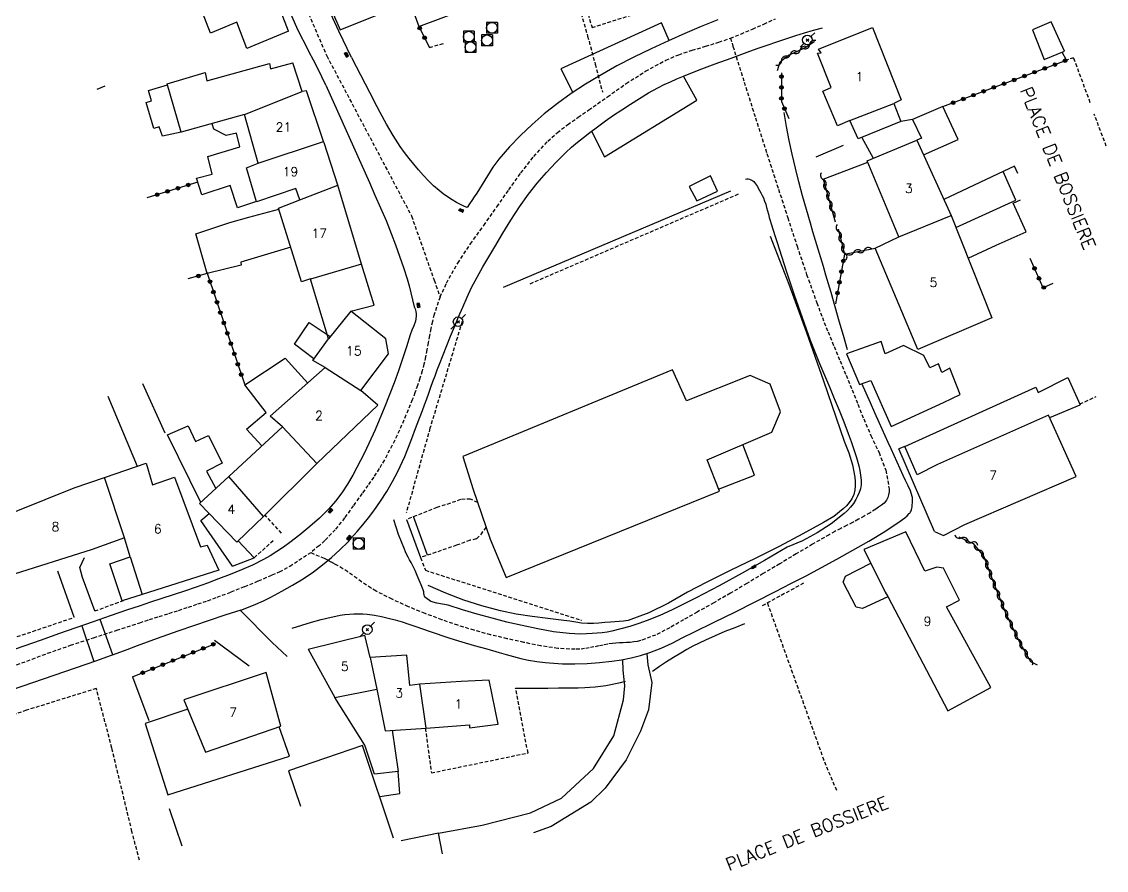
# Model space of a CAD drawing. Header units: millimetres. Extents: x 173000 to 174000, y 134000 to 135000.
# Drawn here: x 173211.9 to 173361.4, y 134170.4 to 134287.3 of the extents above; entities that cross this region are included whole.
import ezdxf
from ezdxf.enums import TextEntityAlignment as Align

# ---------------------------------------------------------------- set-up
doc = ezdxf.new("R2010")
doc.units = ezdxf.units.MM
doc.linetypes.add('DASHED', pattern=[0.75, 0.5, -0.25])
doc.layers.get('0').update_dxf_attribs({"linetype": 'CONTINUOUS'})
for name, color, linetype in [('W0001', 6, 'DASHED'), ('W0008', 7, 'CONTINUOUS'), ('W0014', 7, 'CONTINUOUS'), ('W0017', 7, 'CONTINUOUS'), ('W0020', 2, 'CONTINUOUS'), ('W0021', 2, 'CONTINUOUS'), ('W0070', 7, 'DASHED'), ('W0101', 7, 'CONTINUOUS'), ('W0104', 1, 'CONTINUOUS'), ('W0105', 7, 'CONTINUOUS'), ('W0112', 1, 'DASHED'), ('W0300', 7, 'CONTINUOUS'), ('W0303', 7, 'CONTINUOUS'), ('W0310', 3, 'CONTINUOUS'), ('W0323', 7, 'CONTINUOUS'), ('W0401', 7, 'CONTINUOUS'), ('W0420', 7, 'CONTINUOUS'), ('W0439', 7, 'CONTINUOUS'), ('W0473', 7, 'CONTINUOUS'), ('W0989', 7, 'CONTINUOUS'), ('W0991', 7, 'CONTINUOUS'), ('W1102', 7, 'CONTINUOUS')]:
    doc.layers.add(name, color=color, linetype=linetype)
doc.styles.get("Standard").update_dxf_attribs({"font": 'romans.shx', "width": 0.85})

# ---------------------------------------------------------------- blocks, each defined once
blk = doc.blocks.new('T401')
for p, q in [((-0.3, 0.3), (0, 0.3)), ((-0.3, -0.25), (-0.3, 0.3)), ((-0.3, 0.15), (0, 0.15)), ((-0.3, 0), (0, 0)), ((0, 0.3), (0, -0.25)), ((-0.3, -0.15), (0, -0.15)), ((-0.3, -0.25), (-0.3, -0.3)), ((-0.3, -0.3), (0, -0.3)), ((0, -0.3), (0, -0.25))]:
    blk.add_line(p, q)
blk = doc.blocks.new('T473')
for p, q in [((-0.166667, 0.166667), (0.166667, -0.166667)), ((-0.166667, -0.166667), (0.166667, 0.166667)), ((0.500001, 0.500001), (1.000002, 1.000002)), ((-1.000002, -1.000002), (-0.500001, -0.500001))]:
    blk.add_line(p, q)
blk.add_ellipse((0, 0), major_axis=(0.471405, 0.471405), ratio=1, start_param=5.4977871438, end_param=11.780972451)
blk = doc.blocks.new('T420')
for p, q in [((0.75, 0.75), (-0.75, 0.75)), ((-0.75, 0.75), (-0.75, -0.75)), ((0.75, 0.75), (0.75, -0.75)), ((0.75, -0.75), (-0.75, -0.75))]:
    blk.add_line(p, q)
blk.add_ellipse((0, 0), major_axis=(-0.53, 0.53), ratio=1, start_param=3.926991, end_param=10.210176)
blk = doc.blocks.new('t323o')
at = {"color": 0, "linetype": 'Continuous'}
for radius in [0.25, 0.15]:
    blk.add_circle((0, 0), radius, dxfattribs=at)
blk = doc.blocks.new('t310o')
at = {"color": 0, "linetype": 'Continuous'}
for centre, start, end in [((-0.5, 0.38), 216.8699, 323.1304), ((0.5, -0.37), 36.8699, 143.1303)]:
    blk.add_arc(centre, 0.625, start, end, dxfattribs=at)

msp = doc.modelspace()

# ---------------------------------------------------------------- linework, layer by layer
at = {"layer": 'W0001'}
for points in [[(173244.93, 134303.59), (173253.95, 134282.63), (173265.63, 134260.57), (173268.75, 134251.72), (173269.57, 134249.41)], [(173309.59, 134285.07), (173311.01, 134285.63), (173312.61, 134286.31), (173314.2, 134287.01), (173315.78, 134287.73)], [(173309.59, 134285.07), (173309.93, 134283.95), (173311.47, 134279.02), (173313.03, 134274.09), (173314.61, 134269.16), (173316.21, 134264.24), (173317.49, 134260.33), (173318.77, 134256.41), (173320.09, 134252.5), (173321.48, 134248.62), (173322.25, 134246.6), (173323.04, 134244.59), (173323.86, 134242.6), (173324.69, 134240.61), (173325.52, 134238.62), (173326.35, 134236.62), (173327.16, 134234.62), (173327.95, 134232.61), (173328.95, 134230.31), (173330.06, 134227.98), (173331, 134225.54), (173331.45, 134222.98), (173331.45, 134222.56), (173331.39, 134222.16), (173331.26, 134221.76), (173331.07, 134221.39), (173330.77, 134221.01), (173330.39, 134220.7), (173329.99, 134220.43), (173329.6, 134220.17), (173328.82, 134219.67), (173328.03, 134219.21), (173327.23, 134218.77), (173326.42, 134218.34), (173325.6, 134217.93), (173324.79, 134217.51), (173323.98, 134217.09), (173323.18, 134216.65), (173320.9, 134215.33), (173318.63, 134214), (173316.37, 134212.64), (173314.11, 134211.29), (173311.85, 134209.93), (173309.58, 134208.59), (173307.3, 134207.28), (173305, 134206), (173303.12, 134204.93), (173301.23, 134203.83), (173299.27, 134202.83), (173297.22, 134202.07), (173296.74, 134201.95), (173296.25, 134201.87), (173295.76, 134201.82), (173295.27, 134201.79), (173294.79, 134201.77), (173294.3, 134201.75), (173293.81, 134201.72), (173293.33, 134201.67), (173292.69, 134201.57), (173292.05, 134201.45), (173291.41, 134201.32), (173290.78, 134201.18), (173290.13, 134201.06), (173289.49, 134200.95), (173288.84, 134200.88), (173288.18, 134200.86), (173285.8, 134200.99), (173283.45, 134201.33), (173281.12, 134201.81), (173278.82, 134202.32), (173276.54, 134202.86), (173274.27, 134203.48), (173272.03, 134204.17), (173269.82, 134204.93), (173267.5, 134205.8), (173265.21, 134206.73), (173262.95, 134207.75), (173260.75, 134208.88), (173260.07, 134209.27), (173259.41, 134209.7), (173258.76, 134210.15), (173258.12, 134210.62), (173257.48, 134211.08), (173256.84, 134211.53), (173256.18, 134211.97), (173255.51, 134212.37), (173255.04, 134212.63), (173254.57, 134212.88), (173254.1, 134213.13), (173253.63, 134213.37), (173251.7, 134214.17)], [(173269.57, 134249.41), (173270.46, 134251.32), (173272.01, 134254.08), (173273.75, 134256.71), (173275.59, 134259.27), (173277.41, 134261.83), (173279.04, 134264.17), (173280.7, 134266.49), (173282.47, 134268.75), (173284.41, 134270.86), (173285.73, 134272.05), (173287.15, 134273.14), (173288.6, 134274.16), (173290.06, 134275.17), (173292.63, 134276.99), (173295.22, 134278.81), (173297.89, 134280.52), (173300.68, 134282.03), (173302.46, 134282.79), (173304.3, 134283.4), (173306.16, 134283.94), (173307.99, 134284.51), (173309.59, 134285.07)], [(173269.57, 134249.41), (173268.75, 134247), (173268.51, 134246.03), (173268.3, 134245.06), (173268.12, 134244.08), (173267.94, 134243.1), (173267.76, 134242.12), (173267.57, 134241.14), (173267.35, 134240.17), (173267.09, 134239.21), (173266.79, 134238.21), (173266.46, 134237.21), (173266.11, 134236.22), (173265.74, 134235.25), (173264.87, 134233.13), (173263.96, 134231.04), (173262.97, 134228.97), (173261.9, 134226.95), (173261.19, 134225.75), (173260.42, 134224.59), (173259.62, 134223.45), (173258.81, 134222.32), (173257.61, 134220.65), (173256.41, 134218.97), (173255.12, 134217.34), (173253.68, 134215.84), (173252.9, 134215.14), (173251.7, 134214.17)], [(173211.21, 134198.71), (173213.34, 134199.52), (173215.48, 134200.31), (173218.64, 134201.41), (173221.82, 134202.46), (173225.01, 134203.48), (173228.19, 134204.52), (173229.52, 134204.96), (173230.86, 134205.38), (173232.2, 134205.81), (173233.54, 134206.23), (173234.87, 134206.66), (173236.2, 134207.11), (173237.53, 134207.56), (173238.85, 134208.04), (173240.77, 134208.76), (173242.67, 134209.51), (173244.56, 134210.29), (173246.44, 134211.1), (173247.45, 134211.55), (173248.87, 134212.3), (173251.7, 134214.17)]]:
    msp.add_lwpolyline(points, dxfattribs=at)
at = {"layer": 'W0008'}
for points in [[(173253.82, 134278.61), (173253.27, 134279.75), (173252.7, 134280.89), (173252.12, 134282.01), (173251.54, 134283.14), (173250.96, 134284.27), (173250.39, 134285.4), (173249.84, 134286.54), (173249.31, 134287.7), (173248.63, 134289.31), (173247.99, 134290.95), (173247.37, 134292.59), (173246.77, 134294.24), (173246.17, 134295.89), (173245.56, 134297.53), (173244.91, 134299.16), (173244.22, 134300.78), (173243.31, 134302.78), (173242.36, 134304.76), (173241.36, 134306.71), (173240.32, 134308.64)], [(173257.35, 134282.38), (173255.61, 134286.04), (173253.93, 134289.72)], [(173325.7, 134242.13), (173325.15, 134244.11), (173324.59, 134246.08), (173324.03, 134248.06), (173323.46, 134250.03), (173323.11, 134251.22), (173322.75, 134252.42), (173322.39, 134253.61), (173322.03, 134254.8), (173321.67, 134255.99), (173321.31, 134257.19), (173320.95, 134258.38), (173320.61, 134259.58), (173320.07, 134261.47), (173319.53, 134263.35), (173319.02, 134265.25), (173318.54, 134267.15), (173318.11, 134269.06), (173317.7, 134270.97), (173317.33, 134272.89), (173316.99, 134274.82)], [(173311.64, 134265.65), (173311.83, 134265.67), (173312.02, 134265.66), (173312.22, 134265.62), (173312.4, 134265.56), (173312.54, 134265.49), (173312.68, 134265.4), (173312.8, 134265.3), (173312.91, 134265.19), (173313.06, 134265.01), (173313.19, 134264.81), (173313.3, 134264.61), (173313.41, 134264.4), (173313.6, 134264.07), (173313.79, 134263.74), (173313.97, 134263.4), (173314.12, 134263.05), (173314.29, 134262.61), (173314.44, 134262.17), (173314.57, 134261.72), (173314.7, 134261.27), (173314.81, 134260.82), (173314.93, 134260.37), (173315.06, 134259.93), (173315.19, 134259.48), (173315.46, 134258.62), (173315.74, 134257.75), (173316.02, 134256.89), (173316.31, 134256.03)], [(173316.31, 134256.03), (173317.31, 134252.87), (173318.36, 134249.72), (173319.45, 134246.59), (173320.59, 134243.47), (173321.21, 134241.85), (173321.86, 134240.24), (173322.54, 134238.64), (173323.22, 134237.04), (173323.9, 134235.44), (173324.56, 134233.83), (173325.21, 134232.22), (173325.82, 134230.59), (173326.22, 134229.49), (173326.61, 134228.39), (173326.96, 134227.27), (173327.26, 134226.13), (173327.4, 134225.49), (173327.53, 134224.84), (173327.61, 134224.18), (173327.59, 134223.51), (173327.5, 134222.97), (173327.33, 134222.46), (173327.11, 134221.96), (173326.86, 134221.49), (173326.53, 134220.96), (173326.15, 134220.46), (173325.73, 134220), (173325.28, 134219.57), (173323.46, 134218.15), (173321.53, 134216.9), (173319.5, 134215.82), (173317.38, 134214.92)], [(173249.19, 134203.77), (173250.51, 134204.21), (173251.85, 134204.61), (173253.2, 134204.98), (173254.56, 134205.3), (173255.19, 134205.43), (173255.81, 134205.55), (173256.45, 134205.64), (173257.08, 134205.71), (173257.7, 134205.75), (173258.31, 134205.77), (173258.93, 134205.76), (173259.54, 134205.72), (173260.51, 134205.58), (173261.48, 134205.39), (173262.43, 134205.15), (173263.38, 134204.9), (173264.33, 134204.63), (173265.28, 134204.33), (173266.22, 134204.02), (173267.15, 134203.69), (173268.08, 134203.36), (173269.02, 134203.03), (173269.96, 134202.72), (173270.9, 134202.41), (173272.59, 134201.9), (173274.29, 134201.4), (173275.99, 134200.92), (173277.69, 134200.44), (173278.7, 134200.16), (173279.7, 134199.87), (173280.72, 134199.6), (173281.74, 134199.38), (173282.9, 134199.19), (173284.07, 134199.03), (173285.24, 134198.93), (173286.42, 134198.87), (173288.13, 134198.86), (173289.84, 134198.91), (173291.55, 134199.03), (173293.25, 134199.23), (173294.58, 134199.43), (173295.89, 134199.69), (173297.2, 134200.01), (173298.48, 134200.41), (173300.03, 134201.01), (173301.55, 134201.72), (173303.04, 134202.47), (173304.52, 134203.2), (173307.36, 134204.58), (173310.18, 134205.98), (173312.99, 134207.39), (173315.79, 134208.82), (173317.92, 134209.91), (173320.04, 134211), (173322.15, 134212.11), (173324.24, 134213.27), (173326.46, 134214.51), (173328.67, 134215.76), (173330.84, 134217.08), (173332.96, 134218.5), (173333.29, 134218.74), (173333.61, 134218.99), (173333.92, 134219.27), (173334.22, 134219.56), (173334.29, 134219.64), (173334.36, 134219.73), (173334.42, 134219.82), (173334.48, 134219.92), (173334.54, 134220.1), (173334.58, 134220.29), (173334.61, 134220.48), (173334.63, 134220.67), (173334.65, 134220.82), (173334.66, 134220.98), (173334.68, 134221.13), (173334.69, 134221.29), (173334.69, 134221.45), (173334.69, 134221.6), (173334.67, 134221.76), (173334.65, 134221.92), (173334.42, 134222.68), (173334.09, 134223.4), (173333.72, 134224.1), (173333.38, 134224.8), (173332.97, 134225.72), (173332.56, 134226.63), (173332.14, 134227.55), (173331.73, 134228.46), (173331.31, 134229.37), (173330.9, 134230.28), (173330.48, 134231.2), (173330.07, 134232.11), (173329.47, 134233.45), (173328.87, 134234.8), (173328.27, 134236.14), (173327.68, 134237.49)], [(173317.38, 134214.92), (173314.29, 134213.09), (173311.18, 134211.33), (173308.03, 134209.62), (173304.86, 134207.96), (173303.2, 134207.13), (173301.54, 134206.31), (173299.85, 134205.54), (173298.13, 134204.83), (173296.94, 134204.4), (173295.73, 134204), (173294.5, 134203.66), (173293.26, 134203.37), (173292.59, 134203.24), (173291.9, 134203.15), (173291.22, 134203.09), (173290.54, 134203.04), (173289.74, 134202.99), (173288.95, 134202.96), (173288.15, 134202.97), (173287.36, 134203.02), (173285.19, 134203.28), (173283.04, 134203.67), (173280.9, 134204.13), (173278.78, 134204.62), (173276.73, 134205.13), (173274.7, 134205.7), (173272.68, 134206.3), (173270.67, 134206.92), (173269.92, 134207.08), (173269.11, 134207.22), (173268.3, 134207.46), (173267.61, 134207.94), (173267.51, 134208.06), (173267.43, 134208.2), (173267.39, 134208.35), (173267.35, 134208.5), (173267.33, 134208.64), (173267.31, 134208.79), (173267.28, 134208.93), (173267.24, 134209.07), (173266.98, 134209.74), (173266.7, 134210.4), (173266.42, 134211.05), (173266.12, 134211.7), (173265.94, 134212.08), (173265.76, 134212.44), (173265.57, 134212.81), (173265.37, 134213.17), (173265.18, 134213.54), (173265, 134213.9), (173264.82, 134214.27), (173264.65, 134214.65), (173264.24, 134215.65), (173263.86, 134216.66), (173263.5, 134217.67), (173263.18, 134218.7)]]:
    msp.add_lwpolyline(points, dxfattribs=at)
at = {"layer": 'W0014'}
for points in [[(173307.85, 134287.58), (173305.57, 134286.65), (173303.29, 134285.7), (173301.04, 134284.7), (173298.65, 134283.58), (173296.27, 134282.44), (173293.91, 134281.23), (173291.61, 134279.93), (173289.61, 134278.71), (173287.65, 134277.43), (173285.74, 134276.07), (173283.9, 134274.62), (173282.24, 134273.17), (173280.64, 134271.66), (173279.12, 134270.07), (173277.68, 134268.4), (173277.25, 134267.84), (173276.85, 134267.27), (173276.46, 134266.68), (173276.09, 134266.09), (173275.73, 134265.49), (173275.37, 134264.89), (173275, 134264.3), (173274.62, 134263.71), (173274.29, 134263.22), (173273.96, 134262.72), (173273.62, 134262.23), (173273.29, 134261.73)], [(173242.11, 134206.27), (173243.16, 134206.67), (173244.2, 134207.1), (173245.23, 134207.56), (173246.24, 134208.06), (173247.76, 134208.85), (173249.25, 134209.69), (173250.7, 134210.58), (173252.12, 134211.54), (173253.38, 134212.49), (173254.59, 134213.5), (173255.75, 134214.56), (173256.88, 134215.65), (173257, 134215.78), (173257.1, 134215.9), (173257.21, 134216.03), (173257.32, 134216.16), (173258.12, 134217.1), (173258.93, 134218.02), (173259.72, 134218.97), (173260.46, 134219.95), (173261.36, 134221.26), (173262.21, 134222.61), (173263, 134223.98), (173263.74, 134225.38), (173264.69, 134227.44), (173265.54, 134229.54), (173266.33, 134231.65), (173267.13, 134233.76), (173267.44, 134234.56), (173267.73, 134235.36), (173268.02, 134236.15), (173268.31, 134236.96), (173268.59, 134237.76), (173268.88, 134238.56), (173269.17, 134239.35), (173269.48, 134240.15), (173269.98, 134241.44), (173270.5, 134242.73), (173271.02, 134244.01), (173271.56, 134245.29), (173272.12, 134246.65), (173272.69, 134248.01), (173273.28, 134249.36), (173273.91, 134250.69), (173274.66, 134252.13), (173275.45, 134253.54), (173276.27, 134254.94), (173277.1, 134256.33), (173278.21, 134258.18), (173279.34, 134260.01), (173280.51, 134261.82), (173281.77, 134263.58), (173282.97, 134265.08), (173284.22, 134266.54), (173285.53, 134267.95), (173286.89, 134269.31), (173287.68, 134270.04), (173288.5, 134270.73), (173289.34, 134271.4), (173290.19, 134272.05), (173291.27, 134272.87), (173292.37, 134273.67), (173293.49, 134274.44), (173294.62, 134275.2), (173295.83, 134275.99), (173297.06, 134276.77), (173298.31, 134277.53), (173299.59, 134278.23), (173300.45, 134278.66), (173301.32, 134279.07), (173302.21, 134279.45), (173303.1, 134279.82), (173305.28, 134280.69), (173307.48, 134281.52), (173309.7, 134282.33), (173311.91, 134283.13), (173313.27, 134283.62), (173314.63, 134284.11), (173316, 134284.58), (173317.37, 134285.04), (173318.58, 134285.42), (173319.8, 134285.79), (173321.02, 134286.15), (173322.25, 134286.49)], [(173257.35, 134282.38), (173260.47, 134276.39)], [(173253.82, 134278.61), (173259.83, 134265.18)], [(173273.29, 134261.73), (173272.92, 134261.89), (173272.55, 134262.05), (173272.19, 134262.23), (173271.84, 134262.43), (173271.22, 134262.8), (173270.61, 134263.19), (173270.01, 134263.61), (173269.44, 134264.06), (173268.68, 134264.73), (173267.96, 134265.43), (173267.27, 134266.16), (173266.6, 134266.91), (173265.93, 134267.69), (173265.29, 134268.49), (173264.67, 134269.31), (173264.08, 134270.15), (173263.11, 134271.67), (173262.2, 134273.23), (173261.33, 134274.81), (173260.47, 134276.39)], [(173259.83, 134265.18), (173260.6, 134263.43), (173261.37, 134261.68), (173262.12, 134259.92), (173262.83, 134258.15), (173263.42, 134256.6), (173263.99, 134255.04), (173264.53, 134253.47), (173265.02, 134251.89), (173265.3, 134250.94), (173265.55, 134249.98), (173265.79, 134249.02), (173266, 134248.06)], [(173266, 134248.06), (173266.13, 134247.75), (173266.23, 134247.42), (173266.28, 134247.09), (173266.28, 134246.75), (173266.18, 134246.08), (173265.96, 134245.44), (173265.69, 134244.82), (173265.46, 134244.21), (173264.92, 134242.55), (173264.39, 134240.88), (173263.84, 134239.21), (173263.23, 134237.57), (173261.95, 134234.33), (173260.62, 134231.11), (173259.17, 134227.94), (173257.54, 134224.85), (173256.8, 134223.63), (173256.01, 134222.44), (173255.15, 134221.29), (173254.22, 134220.2), (173252.97, 134218.93), (173251.64, 134217.76), (173250.26, 134216.65), (173248.85, 134215.58), (173247.98, 134214.94), (173247.08, 134214.33), (173246.16, 134213.76), (173245.22, 134213.22), (173243.71, 134212.47), (173242.18, 134211.8), (173240.62, 134211.18), (173239.05, 134210.57), (173237.5, 134209.99), (173235.94, 134209.43), (173234.37, 134208.89), (173232.8, 134208.37), (173231.22, 134207.86), (173229.65, 134207.34), (173228.08, 134206.82), (173226.51, 134206.29), (173224.12, 134205.46), (173221.74, 134204.63), (173219.36, 134203.8), (173216.98, 134202.97), (173214.6, 134202.13), (173212.22, 134201.3), (173209.83, 134200.48)], [(173242.11, 134206.27), (173239.92, 134205.55), (173237.75, 134204.83), (173235.58, 134204.09), (173233.41, 134203.34), (173232, 134202.84), (173230.6, 134202.34), (173229.2, 134201.83), (173227.81, 134201.32), (173226.41, 134200.81), (173225.01, 134200.3), (173223.61, 134199.79), (173222.21, 134199.29), (173219.28, 134198.26), (173216.34, 134197.24), (173213.4, 134196.23), (173210.45, 134195.24)]]:
    msp.add_lwpolyline(points, dxfattribs=at)
at = {"layer": 'W0017'}
for points in [[(173321.42, 134268.71), (173325.17, 134270.3)], [(173322.38, 134265.62), (173328.53, 134267.97)], [(173219.91, 134212.15), (173220.55, 134213.53)], [(173222, 134206.14), (173220.29, 134210.77), (173219.9, 134212.15)], [(173219.16, 134205.27), (173216.88, 134211.64)], [(173242.02, 134206.24), (173246.42, 134201.79), (173248.51, 134199.86)], [(173243.24, 134198.52), (173238.5, 134202.07)], [(173298.06, 134200.24), (173298.2, 134198.73), (173298.74, 134196.29), (173298.28, 134192.53), (173297.17, 134189.6), (173295.23, 134185.62), (173292.34, 134181.73), (173290.34, 134179.8), (173284.88, 134176.47), (173282.46, 134175.58)], [(173269.33, 134175.52), (173275.35, 134176.65), (173282.01, 134178.31), (173286.31, 134180.37), (173290.73, 134184.43), (173293.53, 134188.96), (173294.86, 134193.91), (173295.05, 134195.83), (173294.81, 134197.98), (173294.76, 134199.43)]]:
    msp.add_lwpolyline(points, dxfattribs=at)
at = {"layer": 'W0020'}
for points in [[(173224.45, 134200.1), (173222.74, 134204.98)], [(173220.19, 134204.09), (173221.87, 134199.17)]]:
    msp.add_lwpolyline(points, dxfattribs=at)
at = {"layer": 'W0021'}
for points in [[(173301.13, 134284.74), (173300.07, 134287.17), (173286.22, 134280.86), (173287.85, 134277.58)], [(173290.43, 134272.23), (173292.21, 134268.73), (173304.96, 134276.51), (173303.1, 134279.82)]]:
    msp.add_lwpolyline(points, dxfattribs=at)
at = {"layer": 'W0070'}
msp.add_lwpolyline([(173288.8, 134289.22), (173289.9, 134285.36), (173290.95, 134281.49), (173291.95, 134277.61)], dxfattribs=at)
at = {"layer": 'W0101'}
for points in [[(173261.95, 134299.56), (173266.64, 134286.69), (173275.89, 134290.13), (173270.37, 134305.15), (173268.58, 134309.3), (173259.57, 134305.45)], [(173255.8, 134286.19), (173264.39, 134289.65), (173260.33, 134299.25), (173251.74, 134295.52)], [(173248.67, 134286.03), (173243.97, 134298.33)], [(173248.67, 134286.03), (173242.93, 134283.64), (173241.55, 134287.25), (173237.95, 134285.75), (173234.47, 134294.7)], [(173251.74, 134295.52), (173255.8, 134286.19)], [(173326.04, 134273.71), (173324.34, 134272.97), (173322.31, 134277.77), (173323.46, 134278.25), (173321.57, 134283), (173322.07, 134283.03), (173321.74, 134283.53), (173329.17, 134286.54), (173333.11, 134276.57), (173332.08, 134276.08)], [(173242.63, 134274.54), (173250.55, 134277.72)], [(173253.52, 134270.81), (173251.16, 134277.81), (173250.55, 134277.72)], [(173326.04, 134273.71), (173332.08, 134276.08)], [(173244.48, 134267.82), (173242.63, 134274.54)], [(173255.47, 134264.81), (173253.58, 134270.63), (173253.52, 134270.81)], [(173332.79, 134257.71), (173332.8, 134257.7), (173328.45, 134268.16), (173335.27, 134271.02), (173340, 134260.63), (173339.99, 134260.63)], [(173250.26, 134262.79), (173249.7, 134264.36), (173244.28, 134262.52), (173242.89, 134267.18), (173244.48, 134267.82)], [(173258.72, 134253.92), (173258.72, 134253.93), (173255.47, 134264.81)], [(173251.7, 134251.86), (173251.69, 134251.89), (173250.49, 134251.5), (173247.3, 134261.64), (173250.26, 134262.79)], [(173339.99, 134260.63), (173345.59, 134246.55), (173335.39, 134242.19)], [(173335.39, 134242.19), (173329.52, 134256.15), (173332.79, 134257.71)], [(173258.72, 134253.93), (173251.7, 134251.86)], [(173257.29, 134247.46), (173254.17, 134243.64)], [(173258.64, 134236.51), (173262.46, 134241.57), (173262.11, 134243.62), (173257.29, 134247.46)], [(173253.75, 134239.7), (173252.02, 134240.66), (173254.17, 134243.64)], [(173247.84, 134231.51), (173247.85, 134231.51), (173246.16, 134232.98), (173253.75, 134239.7)], [(173276.46, 134216.03), (173278.68, 134210.75), (173308.06, 134222.65), (173306.37, 134226.98), (173315.29, 134230.79), (173316.49, 134233.56), (173315.08, 134237.38), (173312.29, 134238.57), (173303.55, 134235.08), (173301.62, 134239.37), (173272.7, 134227.42), (173274.15, 134222.89)], [(173252.58, 134226.45), (173260.98, 134234.52), (173258.64, 134236.51)], [(173337.72, 134217.07), (173338.94, 134216.53), (173341.89, 134218.04), (173357.25, 134224.68), (173353.42, 134233.12), (173338.11, 134226.32), (173335.34, 134224.91), (173333.63, 134228.81)], [(173252.58, 134226.45), (173247.85, 134231.51)], [(173333.63, 134228.81), (173332.8, 134228.46)], [(173337.72, 134217.07), (173332.8, 134228.46)], [(173223.34, 134224.55), (173229.07, 134226.51), (173229.96, 134223.54), (173232.95, 134224.57), (173236.57, 134214.96), (173237.48, 134215.21), (173239.09, 134211.76)], [(173207.34, 134218.36), (173219.12, 134223.11), (173223.34, 134224.55)], [(173244.09, 134218.05), (173241.54, 134215.61), (173236.43, 134220.94), (173240.47, 134224.69)], [(173245.23, 134219.18), (173240.47, 134224.69)], [(173274.15, 134222.89), (173276.46, 134216.03)], [(173244.09, 134218.05), (173245.23, 134219.18)], [(173333.76, 134217.06), (173327.96, 134214.63)], [(173331.26, 134208.12), (173339.56, 134192.38), (173345.46, 134195.62), (173339.35, 134206.71), (173341.15, 134207.65), (173338.97, 134212.02), (173338.04, 134212.18), (173336.39, 134211.61), (173333.76, 134217.06)], [(173226.07, 134216.22), (173221.62, 134214.62), (173209.98, 134210.94)], [(173226.87, 134213.58), (173226.07, 134216.22)], [(173226.87, 134213.58), (173228.51, 134208.41)], [(173327.96, 134214.63), (173328.93, 134212.71)], [(173328.93, 134212.71), (173330.93, 134208.73), (173331.26, 134208.12)], [(173239.09, 134211.76), (173228.51, 134208.41)], [(173251.37, 134200.86), (173259.21, 134202.81)], [(173259.92, 134199.71), (173259.93, 134199.71), (173259.21, 134202.81)], [(173251.37, 134200.86), (173255.08, 134194.21), (173260.84, 134195.37)], [(173266.78, 134196.04), (173265.42, 134195.88), (173264.98, 134200.05), (173259.92, 134199.71)], [(173267.64, 134190.01), (173273.61, 134190.47), (173273.64, 134190.05), (173277.59, 134190.53), (173276.33, 134196.61), (173272.46, 134196.42), (173266.78, 134196.04)], [(173260.84, 134195.37), (173261.98, 134189.65), (173267.65, 134190), (173267.64, 134190.01)]]:
    msp.add_lwpolyline(points, dxfattribs=at)
msp.add_lwpolyline([(173245.6, 134197.66), (173234.27, 134193.88), (173237.23, 134186.69), (173247.63, 134190.25)], close=True, dxfattribs=at)
at = {"layer": 'W0104'}
for points in [[(173353.78, 134287.31), (173351.23, 134286.2), (173352.84, 134282.11), (173355.62, 134283.28)], [(173325.6, 134241.58), (173327.35, 134237.35), (173328.95, 134237.92), (173331.72, 134231.57), (173338.97, 134234.87), (173341.25, 134235.95), (173339.81, 134239.58), (173338.7, 134239.01), (173338.24, 134240.21), (173337.07, 134239.65), (173336.25, 134241.32), (173336.26, 134241.32), (173333.44, 134242.72), (173330.92, 134241.55), (173330.36, 134243.29)]]:
    msp.add_lwpolyline(points, close=True, dxfattribs=at)
for points in [[(173242.63, 134274.54), (173233.9, 134272.09), (173231.98, 134278.76), (173237.2, 134280.33), (173237.44, 134279.19), (173246.04, 134281.59), (173246.22, 134280.83), (173249.26, 134281.65)], [(173250.55, 134277.72), (173249.26, 134281.65)], [(173233.9, 134272.09), (173231.32, 134271.58), (173230.87, 134272.84), (173230.13, 134272.62), (173229.08, 134276.18), (173229.81, 134276.45), (173229.4, 134277.86), (173232.02, 134278.63)], [(173332.08, 134276.08), (173333.09, 134273.58), (173327.18, 134271.18)], [(173336.18, 134269.01), (173340.95, 134271.1), (173338.86, 134275.63), (173334.66, 134273.87), (173335.91, 134271.3), (173335.27, 134271.02)], [(173244.27, 134262.56), (173241.67, 134261.67), (173240.64, 134264.76), (173236.75, 134263.48), (173236.02, 134265.76), (173238.15, 134266.32), (173238.16, 134266.32), (173237.56, 134268.78), (173241.98, 134270.08), (173241.52, 134271.96), (173240.07, 134271.65), (173238.4, 134272.51), (173238.16, 134273.28)], [(173327.18, 134271.18), (173326.04, 134273.71)], [(173334.66, 134273.87), (173333.09, 134273.58)], [(173327.69, 134271.39), (173329.27, 134268.51)], [(173349.18, 134266.42), (173348.73, 134267.44), (173347.24, 134266.73), (173339, 134262.82)], [(173340.64, 134259), (173348.93, 134262.74), (173347.15, 134266.69)], [(173342.33, 134254.74), (173346.22, 134256.56), (173350.35, 134258.37), (173348.54, 134262.31), (173349.55, 134262.78)], [(173248.99, 134256.27), (173242.09, 134254.22), (173242.17, 134253.81), (173237.47, 134252.65), (173235.89, 134258.12), (173240.61, 134259.65), (173243.21, 134260.41), (173247.34, 134261.51)], [(173257.29, 134247.46), (173260.47, 134248.26), (173258.72, 134253.92)], [(173254.17, 134243.64), (173251.7, 134251.86)], [(173252.17, 134240.87), (173249.49, 134242.9), (173251.52, 134245.88), (173254.44, 134243.97)], [(173245.01, 134228.89), (173242.9, 134231.2), (173245.58, 134233.47), (173242.65, 134237.3), (173248.23, 134240.97), (173251.33, 134237.55)], [(173351.66, 134236.97), (173351.99, 134236.23), (173356.1, 134238.33), (173357.8, 134234.54)], [(173333.63, 134228.81), (173351.66, 134236.97)], [(173353.58, 134232.79), (173357.8, 134234.54)], [(173236.61, 134221.11), (173232.02, 134230.39), (173234.84, 134231.67), (173235.87, 134229.5), (173237.64, 134230.34), (173239.55, 134226.51), (173237.4, 134225.41), (173238.67, 134223.02)], [(173240.47, 134224.69), (173247.84, 134231.51)], [(173307.95, 134222.93), (173312.89, 134224.87), (173311.31, 134229.09)], [(173245.23, 134219.18), (173252.58, 134226.45)], [(173240.98, 134212.33), (173236.6, 134218.62), (173237.74, 134219.57)], [(173243.97, 134213.48), (173241.73, 134215.79)], [(173225.75, 134207.54), (173224.07, 134212.64), (173226.87, 134213.58)], [(173240.98, 134212.33), (173243.97, 134213.48)], [(173331.26, 134208.11), (173327.78, 134206.48), (173326.91, 134206.69), (173325.14, 134210.11), (173325.46, 134210.93), (173328.93, 134212.71)], [(173228.51, 134208.41), (173225.75, 134207.54)], [(173262.95, 134189.71), (173263.78, 134184.01), (173260.53, 134183.67), (173259.18, 134187.66), (173255.08, 134194.21)], [(173234.8, 134192.6), (173228.92, 134190.63), (173232.06, 134180.79), (173248.8, 134186.15), (173247.41, 134190.17)], [(173258.89, 134187.63), (173248.68, 134184.14), (173250.33, 134179.26)], [(173263.16, 134174.85), (173258.89, 134187.63)], [(173261.25, 134180.59), (173264.02, 134180.98), (173263.78, 134184.01)], [(173269.92, 134172.67), (173269.33, 134175.52), (173264.22, 134174.47)]]:
    msp.add_lwpolyline(points, dxfattribs=at)
at = {"layer": 'W0105'}
for points in [[(173264.92, 134218.75), (173266.88, 134213.5)], [(173267.84, 134213.83), (173265.9, 134219.14)]]:
    msp.add_lwpolyline(points, dxfattribs=at)
at = {"layer": 'W0112'}
for points in [[(173289.75, 134289.1), (173290.51, 134286.54), (173299.51, 134289.36)], [(173268.11, 134283.79), (173270.25, 134284.39)], [(173359.18, 134276.17), (173356.88, 134282.36), (173355.92, 134282.04)], [(173361.38, 134270.17), (173359.73, 134274.59)], [(173310.63, 134263.55), (173281.77, 134251.12)], [(173272.6, 134246.01), (173268.18, 134231.31), (173264.91, 134219.66)], [(173357.74, 134234.67), (173359.99, 134235.69)], [(173274.76, 134221.07), (173273.77, 134221.56), (173272.38, 134221.52), (173270.99, 134220.98), (173269.14, 134220.41), (173264.92, 134218.75)], [(173247.72, 134216.85), (173245.44, 134219.39)], [(173275.9, 134217.69), (173275.43, 134217.05), (173274.95, 134216.43), (173274.55, 134216.08), (173273.7, 134215.88), (173271.85, 134215.2), (173266.88, 134213.5)], [(173243.97, 134213.48), (173246.56, 134215.86)], [(173266.88, 134213.5), (173267.54, 134211.75), (173289.05, 134204.87)], [(173319.67, 134209.96), (173313.98, 134206.87)], [(173222, 134206.14), (173225.92, 134207.59)], [(173314.67, 134207.24), (173322.46, 134185.59)], [(173204.52, 134200.52), (173207.73, 134201.4), (173219.16, 134205.27)], [(173222.2, 134195.46), (173212.56, 134192.46), (173207.21, 134190.56), (173203.53, 134189.39), (173201.46, 134187.48)], [(173228.13, 134171.79), (173227.11, 134175.75), (173224.33, 134187.26), (173222.2, 134195.46)], [(173267.53, 134189.99), (173268.37, 134183.84), (173281.69, 134186.58), (173279.97, 134195.51)], [(173324.24, 134181.42), (173322.46, 134185.59)]]:
    msp.add_lwpolyline(points, dxfattribs=at)
at = {"layer": 'W0300'}
for points in [[(173278.29, 134250.74), (173309.63, 134264.01)], [(173315.08, 134257.77), (173317.61, 134251.16), (173320.06, 134244.51), (173322.43, 134237.84), (173324.71, 134231.14), (173325.28, 134229.54), (173325.88, 134227.93), (173326.4, 134226.28), (173326.72, 134224.59), (173326.77, 134223.99), (173326.79, 134223.38), (173326.73, 134222.77), (173326.57, 134222.18), (173326.31, 134221.61), (173325.96, 134221.1), (173325.56, 134220.63), (173325.13, 134220.2), (173323.84, 134219.18), (173322.43, 134218.32), (173320.98, 134217.55), (173319.55, 134216.79), (173316.29, 134215.04), (173312.98, 134213.37), (173309.66, 134211.75), (173306.34, 134210.13), (173303.69, 134208.72), (173301.05, 134207.24), (173298.33, 134205.87), (173295.47, 134204.84), (173294.87, 134204.72), (173294.26, 134204.67), (173293.64, 134204.65), (173293.04, 134204.61), (173292.26, 134204.55), (173291.47, 134204.47), (173290.69, 134204.42), (173289.9, 134204.42), (173289.08, 134204.48), (173288.26, 134204.59), (173287.44, 134204.72), (173286.63, 134204.85), (173284.44, 134205.12), (173282.24, 134205.38), (173280.04, 134205.69), (173277.88, 134206.14), (173275.33, 134206.84), (173272.83, 134207.65), (173270.37, 134208.59), (173267.95, 134209.64)], [(173311.54, 134204.35), (173310.17, 134203.84), (173308.81, 134203.3), (173307.46, 134202.73), (173306.13, 134202.12), (173305.26, 134201.71), (173304.41, 134201.28), (173303.56, 134200.82), (173302.73, 134200.35), (173301.74, 134199.75), (173300.76, 134199.13), (173299.81, 134198.49), (173298.86, 134197.82)], [(173227.19, 134197.08), (173229.41, 134191.04)], [(173279.96, 134195.52), (173281.44, 134195.52), (173282.92, 134195.51), (173284.4, 134195.52), (173285.87, 134195.53), (173286.78, 134195.53), (173287.69, 134195.53), (173288.6, 134195.55), (173289.5, 134195.58), (173290.23, 134195.63), (173290.95, 134195.7), (173291.68, 134195.78), (173292.4, 134195.88), (173293.08, 134195.99), (173293.76, 134196.13), (173294.44, 134196.28), (173295.11, 134196.46)], [(173232.22, 134178.95), (173234, 134173.77)]]:
    msp.add_lwpolyline(points, dxfattribs=at)
at = {"layer": 'W0303'}
for points in [[(173228.56, 134237.47), (173231.63, 134230.7)], [(173223.77, 134235.76), (173227.83, 134226.09)]]:
    msp.add_lwpolyline(points, dxfattribs=at)
at = {"layer": 'W0310'}
for points in [[(173316.09, 134280.6), (173316.44, 134281.82), (173317.59, 134282.71), (173318.75, 134283.22), (173319.97, 134283.81), (173321.14, 134284.59), (173321.17, 134284.55)], [(173322.38, 134265.62), (173324.04, 134259.78)], [(173324.43, 134258.77), (173325.31, 134255.3), (173329.52, 134256.15)], [(173341.07, 134216.38), (173343.05, 134215.46), (173344.51, 134213.64), (173345.87, 134209.94), (173347.56, 134205.78), (173349.34, 134202.03), (173350.21, 134200.48), (173350.94, 134199.16), (173351.69, 134198.8), (173351.86, 134198.72)]]:
    msp.add_lwpolyline(points, dxfattribs=at)
at = {"layer": 'W0323'}
for points in [[(173266.64, 134286.69), (173268.11, 134283.79)], [(173338.86, 134275.63), (173355.92, 134282.04), (173355.3, 134283.14)], [(173316.61, 134280.27), (173316.61, 134276.36), (173317.61, 134273.98)], [(173222.29, 134278.02), (173223.41, 134278.5)], [(173236.18, 134265.24), (173229.15, 134263.06)], [(173325.31, 134255.3), (173324.07, 134248.48)], [(173354, 134251.25), (173352.7, 134250.68), (173350.88, 134254.71)], [(173237.47, 134252.65), (173234.82, 134251.89)], [(173237.42, 134252.82), (173242.65, 134237.3)], [(173227.19, 134197.08), (173238.64, 134201.68)]]:
    msp.add_lwpolyline(points, dxfattribs=at)
at = {"layer": 'W0439'}
msp.add_lwpolyline([(173306.82, 134266.09), (173303.92, 134264.63), (173304.95, 134262.63), (173307.8, 134264)], close=True, dxfattribs=at)
at = {"layer": 'W1102'}
for points in [[(173244.48, 134267.82), (173253.52, 134270.81)], [(173250.26, 134262.79), (173255.46, 134264.81)], [(173332.79, 134257.71), (173340, 134260.63)], [(173253.75, 134239.7), (173258.64, 134236.51)], [(173226.07, 134216.22), (173223.34, 134224.55)], [(173259.92, 134199.71), (173260.84, 134195.37)], [(173267.64, 134190.01), (173266.78, 134196.04)]]:
    msp.add_lwpolyline(points, dxfattribs=at)

# ---------------------------------------------------------------- block references
at = {"layer": 'W0310'}
for p, rotation in [((173319.21, 134283.44), 25.93816613826456), ((173320.51, 134284.17), 33.5427779297235), ((173316.62, 134281.96), 37.64315828315666), ((173317.84, 134282.82), 23.67846328959348), ((173322.4, 134265.56), 285.8559624526699), ((173322.81, 134264.11), 285.8559624526699), ((173323.22, 134262.67), 285.8559624526699), ((173323.63, 134261.23), 285.8559624526699), ((173324.52, 134258.4), 284.3227199784046), ((173324.89, 134256.95), 284.3227199784046), ((173325.26, 134255.5), 284.3227199784046), ((173326.58, 134255.55), 11.43823961277376), ((173328.05, 134255.85), 11.43823961277376), ((173341.43, 134216.21), 335.0577579264452), ((173342.79, 134215.58), 335.0577579264452), ((173343.81, 134214.51), 308.7939273434256), ((173344.64, 134213.28), 290.234200470276), ((173345.16, 134211.87), 290.234200470276), ((173345.68, 134210.46), 290.234200470276), ((173346.23, 134209.07), 292.092825774914), ((173346.79, 134207.68), 292.092825774914), ((173347.36, 134206.29), 292.092825774914), ((173347.97, 134204.92), 295.3127152998727), ((173348.61, 134203.56), 295.3127152998727), ((173349.25, 134202.21), 295.3127152998727), ((173349.98, 134200.89), 299.3841571256171), ((173350.71, 134199.58), 299.0435466962963)]:
    msp.add_blockref('t310o', p, dxfattribs=dict(at, rotation=rotation))
at = {"layer": 'W0323'}
for p, rotation in [((173266.75, 134286.46), 296.9042155138524), ((173267.43, 134285.13), 296.9042155138524), ((173355.71, 134281.96), 20.59137844678842), ((173351.5, 134280.38), 20.59137844678842), ((173352.91, 134280.9), 20.59137844678842), ((173354.31, 134281.43), 20.59137844678842), ((173316.61, 134279.77), 269.9266191748986), ((173348.69, 134279.32), 20.59137844678842), ((173350.1, 134279.85), 20.59137844678842), ((173316.61, 134278.27), 269.9266191748986), ((173344.48, 134277.74), 20.59137844678842), ((173345.88, 134278.27), 20.59137844678842), ((173347.29, 134278.79), 20.59137844678842), ((173316.61, 134276.77), 269.9266191748986), ((173340.27, 134276.16), 20.59137844678842), ((173341.67, 134276.68), 20.59137844678842), ((173343.08, 134277.21), 20.59137844678842), ((173317.03, 134275.36), 292.7134631739906), ((173232.02, 134263.95), 197.2435369196861), ((173233.45, 134264.39), 197.2435369196861), ((173234.88, 134264.84), 197.2435369196861), ((173230.58, 134263.5), 197.2435369196861), ((173325.15, 134254.38), 259.6729630675833), ((173236.27, 134252.31), 195.921563960524), ((173324.88, 134252.91), 259.6729630675833), ((173351.5, 134253.34), 114.2454775440209), ((173352.11, 134251.97), 114.2454775440209), ((173237.86, 134251.52), 288.6197411519032), ((173324.61, 134251.43), 259.6729630675833), ((173352.77, 134250.71), 203.5984846047038), ((173238.34, 134250.09), 288.6197411519032), ((173324.34, 134249.95), 259.6729630675833), ((173238.82, 134248.67), 288.6197411519032), ((173239.29, 134247.25), 288.6197411519032), ((173239.77, 134245.83), 288.6197411519032), ((173240.25, 134244.41), 288.6197411519032), ((173240.73, 134242.99), 288.6197411519032), ((173241.21, 134241.57), 288.6197411519032), ((173241.69, 134240.14), 288.6197411519032), ((173242.17, 134238.72), 288.6197411519032), ((173238.32, 134201.55), 21.88413581713082), ((173234.15, 134199.88), 21.88413581713082), ((173235.54, 134200.44), 21.88413581713082), ((173236.93, 134200.99), 21.88413581713082), ((173229.97, 134198.2), 21.88413581713082), ((173231.36, 134198.76), 21.88413581713082), ((173232.76, 134199.32), 21.88413581713082), ((173228.58, 134197.64), 21.88413581713082)]:
    msp.add_blockref('t323o', p, dxfattribs=dict(at, rotation=rotation))
at = {"layer": 'W0401'}
for p, rotation in [((173256.81, 134282.85), 25.76152375765114), ((173272.56, 134261.48), 65.49729672598089), ((173266.44, 134248.22), 191.7507207410253), ((173254.36, 134220.02), 137.5350969964303), ((173257.11, 134216.17), 320.7823583519183), ((173312.73, 134212.34), 119.5504029494646)]:
    msp.add_blockref('T401', p, dxfattribs=dict(at, rotation=rotation))
at = {"layer": 'W0420'}
for p in [(173276.71, 134286.49), (173273.53, 134285.26), (173276.04, 134284.76), (173273.76, 134283.82), (173258.34, 134215.43)]:
    msp.add_blockref('T420', p, dxfattribs=at)
at = {"layer": 'W0473'}
for p in [(173320.2, 134284.82), (173272.06, 134245.99), (173259.53, 134203.58)]:
    msp.add_blockref('T473', p, dxfattribs=at)

# ---------------------------------------------------------------- texts
at = {"layer": 'W0989'}
for rotation, p in [(291.8879, (173349.45, 134277.88)), (21.5603, (173309.35, 134170.3))]:
    msp.add_text('PLACE DE BOSSIERE', height=1.75, rotation=rotation, dxfattribs=at).set_placement(p)
at = {"layer": 'W0991'}
for s, p in [('1', (173327.37, 134279.75)), ('21', (173247.98, 134272.81)), ('19', (173248.95, 134266.66)), ('3', (173334.17, 134264.36)), ('17', (173252.92, 134258.16)), ('5', (173337.58, 134251.41)), ('15', (173257.68, 134241.98)), ('2', (173252.88, 134233.07)), ('7', (173345.79, 134224.83)), ('4', (173240.79, 134220.15)), ('8', (173216.56, 134217.75)), ('6', (173230.65, 134217.46)), ('9', (173336.75, 134204.72)), ('5', (173256.43, 134198.51)), ('3', (173263.94, 134194.85)), ('7', (173241.04, 134192.18)), ('1', (173272.09, 134193.31))]:
    msp.add_text(s, height=1.25, dxfattribs=at).set_placement(p, align=Align.MIDDLE_CENTER)

doc.saveas('drawing.dxf')
